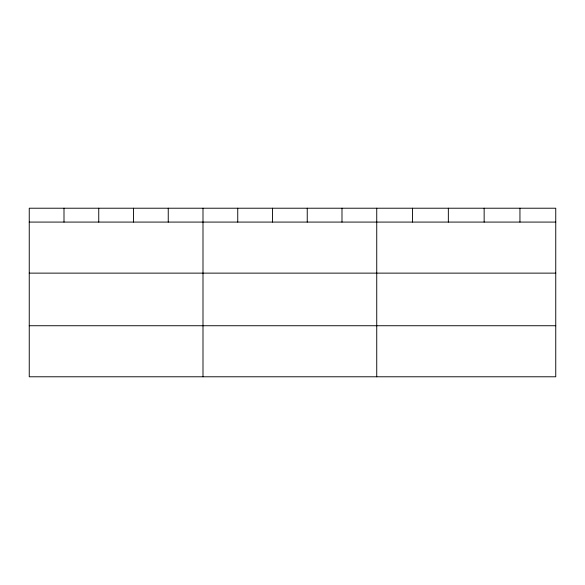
<?xml version="1.0" encoding="UTF-8"?>
<svg xmlns="http://www.w3.org/2000/svg" width="585" height="585" viewBox="0 0 585 585"><rect width="100%" height="100%" fill="white"/><g stroke="black" fill="none" stroke-linecap="round" stroke-linejoin="round"><path stroke-width="0.88" d="M555.75 273.129L555.75 208.216L29.25 208.216L29.25 376.784L555.75 376.784L555.75 273.129L29.25 273.129M29.25 222.081L555.75 222.081M29.25 325.735L555.75 325.735M519.948 208.216L519.948 222.081M484.146 208.216L484.146 222.081M448.344 208.216L448.344 222.081M412.542 208.216L412.542 222.081M376.74 208.216L376.74 376.784M341.991 208.216L341.991 222.081M307.242 208.216L307.242 222.081M272.493 208.216L272.493 222.081M237.744 208.216L237.744 222.081M202.995 208.216L202.995 376.784M168.246 208.216L168.246 222.081M133.497 208.216L133.497 222.081M98.748 208.216L98.748 222.081M63.999 208.216L63.999 222.081"/></g></svg>
